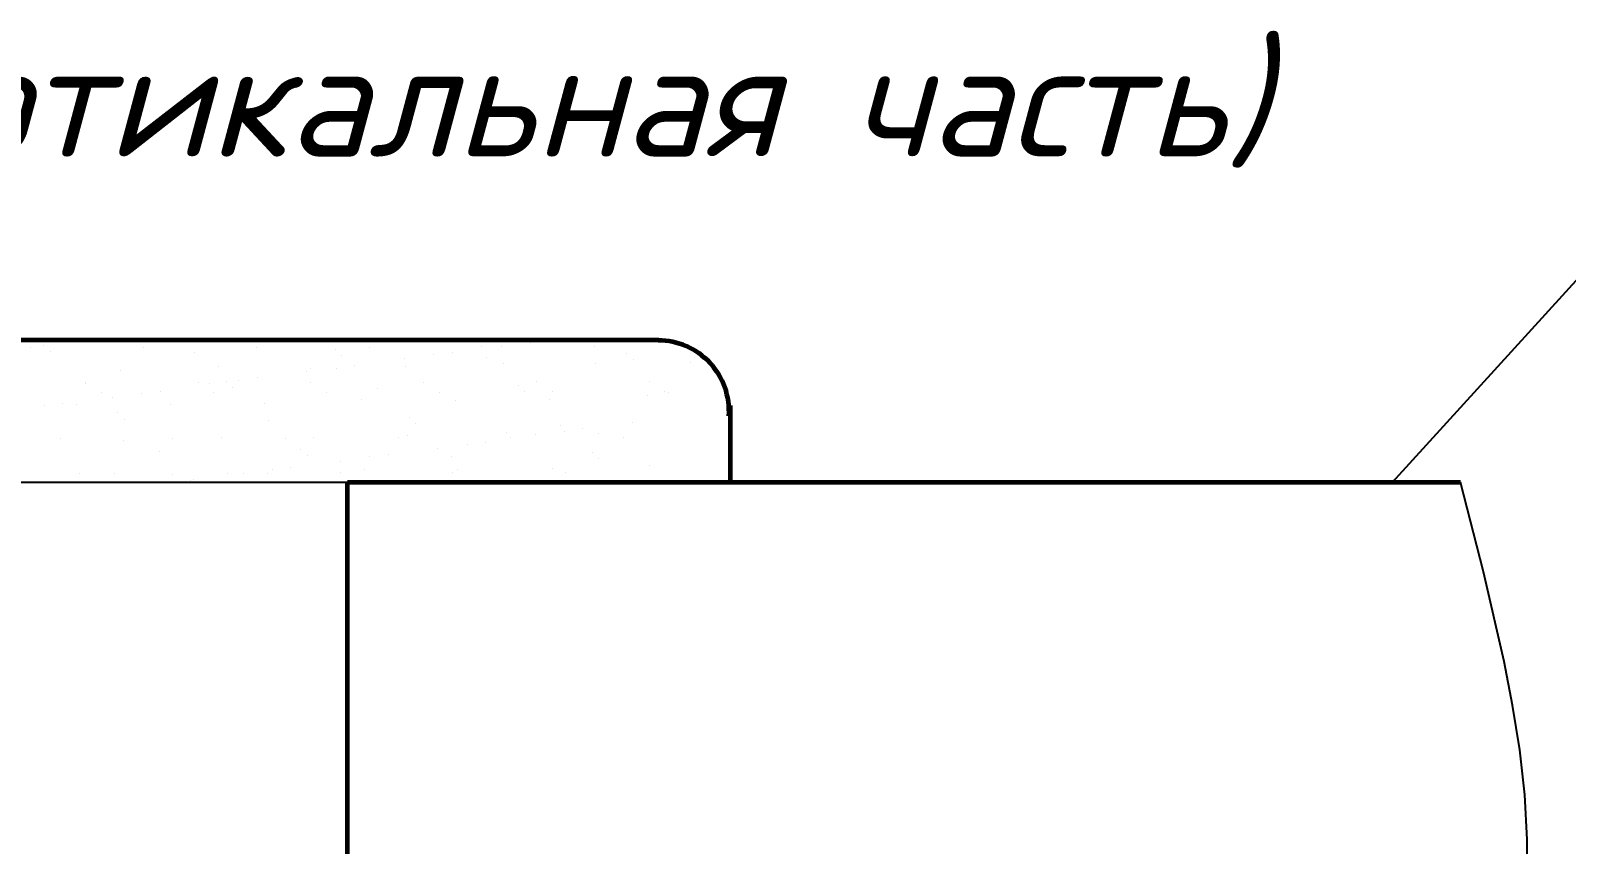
# Paper-space layout '24 (Испр)' of a CAD drawing. Header units: millimetres. Extents: x 215 to 14640, y -3257 to 166.
# Drawn here: x 1568 to 1621.9, y -3024 to -2995.4 of the extents above; entities that cross this region are included whole.
import ezdxf

# ---------------------------------------------------------------- set-up
doc = ezdxf.new("R2010")
doc.units = ezdxf.units.MM
for name, color, linetype in [('PDF _0', 7, 'Continuous'), ('PDF _Основные линии', 7, 'Continuous'), ('PDF _Текст', 7, 'Continuous')]:
    doc.layers.add(name, color=color, linetype=linetype)
doc.styles.add('PDF ISOCPEUR Italic', font='isocpeui.ttf')

psp = doc.layouts.new('24 (Испр)')

# ---------------------------------------------------------------- linework, layer by layer
at = {"layer": 'PDF _0', "lineweight": 25}
for points in [[(1615.832, -3011.242), (1624.897, -3001.283), (1628.898, -3001.283), (1668.133, -3001.283)], [(1568.025, -3006.518), (1568.025, -3006.518)], [(1568.451, -3006.432), (1568.451, -3006.432)], [(1568.706, -3006.645), (1568.706, -3006.645)], [(1571.983, -3006.518), (1571.983, -3006.518)], [(1573.771, -3006.688), (1573.771, -3006.688)], [(1575.941, -3006.518), (1575.941, -3006.518)], [(1578.707, -3006.603), (1578.707, -3006.603)], [(1579.899, -3006.518), (1579.899, -3006.518)], [(1582.836, -3006.688), (1582.836, -3006.688)], [(1583.857, -3006.475), (1583.857, -3006.475)], [(1584.538, -3006.475), (1584.538, -3006.475)], [(1585.56, -3006.347), (1585.56, -3006.347)], [(1587.815, -3006.475), (1587.815, -3006.475)], [(1588.922, -3006.73), (1588.922, -3006.73)], [(1574.622, -3007.198), (1574.622, -3007.198)], [(1577.856, -3007.241), (1577.856, -3007.241)], [(1578.75, -3007.241), (1578.75, -3007.241)], [(1578.92, -3006.815), (1578.92, -3006.815)], [(1579.388, -3007.156), (1579.388, -3007.156)], [(1581.133, -3006.901), (1581.133, -3006.901)], [(1581.176, -3007.198), (1581.176, -3007.198)], [(1582.155, -3006.773), (1582.155, -3006.773)], [(1584.027, -3006.858), (1584.027, -3006.858)], [(1584.623, -3007.071), (1584.623, -3007.071)], [(1587.858, -3007.071), (1587.858, -3007.071)], [(1589.177, -3006.943), (1589.177, -3006.943)], [(1591.177, -3007.028), (1591.177, -3007.028)], [(1569.94, -3007.752), (1569.94, -3007.752)], [(1569.94, -3007.794), (1569.94, -3007.794)], [(1571.174, -3007.326), (1571.174, -3007.326)], [(1573.898, -3007.752), (1573.898, -3007.752)], [(1574.281, -3007.794), (1574.281, -3007.794)], [(1574.877, -3007.709), (1574.877, -3007.709)], [(1575.303, -3007.667), (1575.303, -3007.667)], [(1575.984, -3007.582), (1575.984, -3007.582)], [(1577.686, -3007.369), (1577.686, -3007.369)], [(1577.856, -3007.752), (1577.856, -3007.752)], [(1581.814, -3007.752), (1581.814, -3007.752)], [(1585.772, -3007.709), (1585.772, -3007.709)], [(1589.73, -3007.709), (1589.73, -3007.709)], [(1570.493, -3008.092), (1570.493, -3008.092)], [(1570.876, -3008.262), (1570.876, -3008.262)], [(1571.898, -3008.135), (1571.898, -3008.135)], [(1572.579, -3008.05), (1572.579, -3008.05)], [(1574.451, -3008.092), (1574.451, -3008.092)], [(1575.09, -3007.922), (1575.09, -3007.922)], [(1578.41, -3008.092), (1578.41, -3008.092)], [(1579.644, -3008.348), (1579.644, -3008.348)], [(1580.197, -3007.965), (1580.197, -3007.965)], [(1582.368, -3008.092), (1582.368, -3008.092)], [(1585.134, -3007.837), (1585.134, -3007.837)], [(1585.347, -3008.05), (1585.347, -3008.05)], [(1586.241, -3008.348), (1586.241, -3008.348)], [(1586.326, -3008.05), (1586.326, -3008.05)], [(1589.688, -3008.22), (1589.688, -3008.22)], [(1590.284, -3008.05), (1590.284, -3008.05)], [(1590.411, -3008.092), (1590.411, -3008.092)], [(1568.493, -3008.56), (1568.493, -3008.56)], [(1569.131, -3008.475), (1569.131, -3008.475)], [(1569.642, -3008.518), (1569.642, -3008.518)], [(1571.047, -3008.816), (1571.047, -3008.816)], [(1572.919, -3008.518), (1572.919, -3008.518)], [(1576.239, -3008.475), (1576.239, -3008.475)], [(1582.921, -3008.39), (1582.921, -3008.39)], [(1571.302, -3009.029), (1571.302, -3009.029)], [(1576.367, -3009.071), (1576.367, -3009.071)], [(1581.304, -3008.986), (1581.304, -3008.986)], [(1581.516, -3009.199), (1581.516, -3009.199)], [(1586.624, -3009.241), (1586.624, -3009.241)], [(1587.39, -3009.369), (1587.39, -3009.369)], [(1589.135, -3009.156), (1589.135, -3009.156)], [(1569.046, -3009.71), (1569.046, -3009.71)], [(1571.259, -3009.795), (1571.259, -3009.795)], [(1573.004, -3009.71), (1573.004, -3009.71)], [(1574.707, -3009.667), (1574.707, -3009.667)], [(1576.962, -3009.71), (1576.962, -3009.71)], [(1577.941, -3009.667), (1577.941, -3009.667)], [(1580.921, -3009.667), (1580.921, -3009.667)], [(1581.261, -3009.624), (1581.261, -3009.624)], [(1583.346, -3009.922), (1583.346, -3009.922)], [(1583.985, -3009.837), (1583.985, -3009.837)], [(1584.708, -3009.497), (1584.708, -3009.497)], [(1584.879, -3009.667), (1584.879, -3009.667)], [(1585.73, -3009.582), (1585.73, -3009.582)], [(1586.751, -3009.454), (1586.751, -3009.454)], [(1587.943, -3009.539), (1587.943, -3009.539)], [(1588.837, -3009.667), (1588.837, -3009.667)], [(1572.536, -3010.178), (1572.536, -3010.178)], [(1577.473, -3010.093), (1577.473, -3010.093)], [(1577.729, -3010.305), (1577.729, -3010.305)], [(1579.899, -3010.348), (1579.899, -3010.348)], [(1580.58, -3010.263), (1580.58, -3010.263)], [(1582.282, -3010.05), (1582.282, -3010.05)], [(1582.793, -3010.348), (1582.793, -3010.348)], [(1587.73, -3010.22), (1587.73, -3010.22)], [(1587.943, -3010.433), (1587.943, -3010.433)], [(1569.727, -3010.944), (1569.727, -3010.944)], [(1570.962, -3010.944), (1570.962, -3010.944)], [(1573.004, -3010.986), (1573.004, -3010.986)], [(1574.92, -3010.944), (1574.92, -3010.944)], [(1575.473, -3010.944), (1575.473, -3010.944)], [(1576.324, -3010.944), (1576.324, -3010.944)], [(1576.494, -3010.816), (1576.494, -3010.816)], [(1577.133, -3010.731), (1577.133, -3010.731)], [(1578.878, -3010.518), (1578.878, -3010.518)], [(1578.878, -3010.901), (1578.878, -3010.901)], [(1579.729, -3010.816), (1579.729, -3010.816)], [(1582.836, -3010.901), (1582.836, -3010.901)], [(1583.006, -3010.816), (1583.006, -3010.816)], [(1586.326, -3010.774), (1586.326, -3010.774)], [(1586.794, -3010.901), (1586.794, -3010.901)], [(1589.73, -3010.646), (1589.73, -3010.646)], [(1555.555, -3011.242), (1553.555, -3011.242), (1592.582, -3011.242)], [(1573.643, -3011.199), (1573.643, -3011.199)], [(1573.728, -3011.157), (1573.728, -3011.157)], [(1587.347, -3011.242), (1587.347, -3011.242)], [(1620.556, -3025.372), (1620.556, -3023.797), (1620.471, -3022.222), (1620.301, -3020.647), (1620.045, -3019.073), (1619.748, -3017.541), (1619.024, -3014.391), (1618.215, -3011.242)]]:
    psp.add_lwpolyline(points, dxfattribs=at)
at = {"layer": 'PDF _Основные линии', "lineweight": 60}
for points in [[(1590.071, -3006.262), (1554.065, -3006.262)], [(1592.582, -3011.242), (1592.582, -3008.56)], [(1579.145, -3045.673), (1579.145, -3030.011), (1579.145, -3026.18), (1579.145, -3011.242)], [(1579.145, -3011.242), (1618.215, -3011.242)]]:
    psp.add_lwpolyline(points, dxfattribs=at)
psp.add_arc((1590.045, -3008.759), 2.49, 356.1548, 90, dxfattribs=at)

# ---------------------------------------------------------------- texts
at = {"layer": 'PDF _Текст', "insert": (1539.611, -2998.358), "char_height": 3.99993, "attachment_point": 4, "style": 'PDF ISOCPEUR Italic'}
psp.add_mtext('Узел 4 (вертикальная часть) ', dxfattribs=at)

doc.saveas('drawing.dxf')
